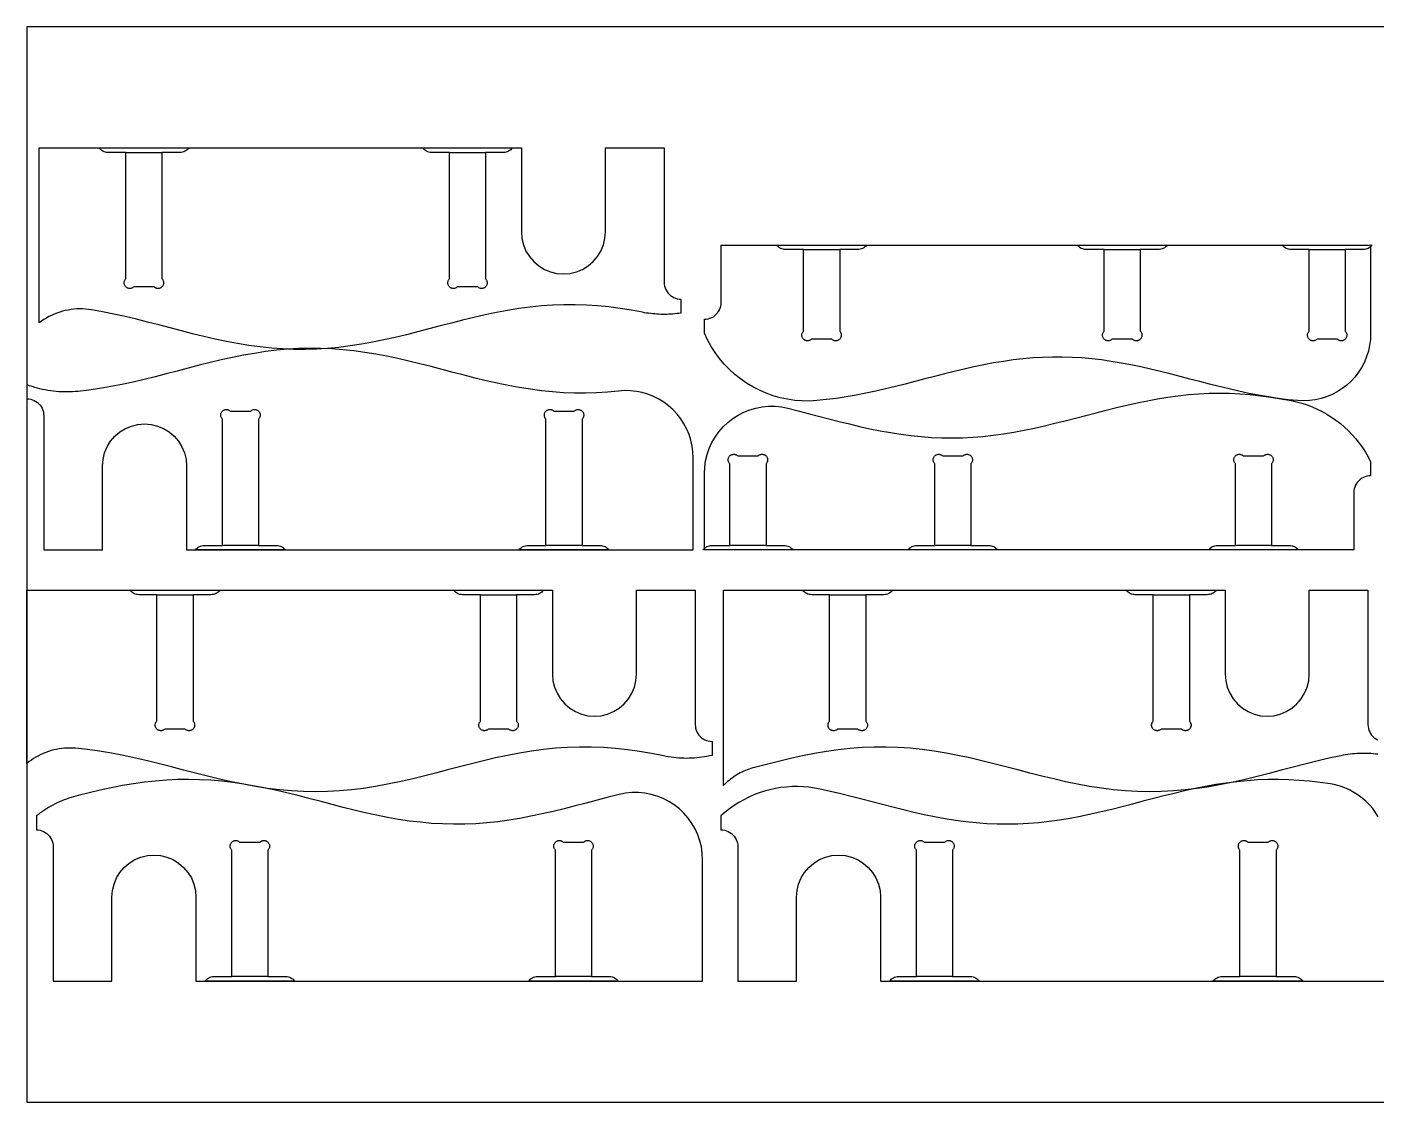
# Model space of a CAD drawing. Header units: inches. Extents: x 0 to 96, y 0 to 48.
# Drawn here: x 0 to 60.2, y 0 to 48 of the extents above; entities that cross this region are included whole.
import ezdxf

# ---------------------------------------------------------------- set-up
doc = ezdxf.new("R2010")
doc.units = ezdxf.units.IN

msp = doc.modelspace()

# ---------------------------------------------------------------- linework, layer by layer
at = {"layer": 'BRACKET_CUT_LINE', "color": 4}
for p, q in [((4.414, 42.398), (6.029, 42.398)), ((18.864, 42.398), (20.479, 42.398)), ((34.675, 38.062), (36.29, 38.062)), ((48.1, 38.062), (49.715, 38.062)), ((57.25, 38.062), (58.865, 38.062)), ((10.34, 24.85), (8.725, 24.85)), ((24.79, 24.85), (23.175, 24.85)), ((33, 24.85), (31.385, 24.85)), ((42.15, 24.85), (40.535, 24.85)), ((55.575, 24.85), (53.96, 24.85)), ((5.8, 22.651), (7.415, 22.651)), ((20.25, 22.651), (21.865, 22.651)), ((35.841, 22.651), (37.456, 22.651)), ((50.291, 22.651), (51.906, 22.651)), ((10.76, 5.602), (9.145, 5.602)), ((25.21, 5.602), (23.595, 5.602)), ((41.33, 5.602), (39.715, 5.602)), ((55.78, 5.602), (54.165, 5.602))]:
    msp.add_line(p, q, dxfattribs=at)
at = {"layer": 'BRACKET_OUTLINE', "color": 6}
for points in [[(7.229, 42.598), (7.192, 42.554), (7.149, 42.515), (7.103, 42.48), (7.052, 42.451), (6.999, 42.428), (6.944, 42.412), (6.887, 42.402), (6.829, 42.398), (6.029, 42.398), (6.029, 36.752), (6.045, 36.734), (6.06, 36.714), (6.073, 36.693), (6.083, 36.671), (6.091, 36.648), (6.097, 36.624), (6.101, 36.6), (6.102, 36.575), (6.101, 36.551), (6.097, 36.526), (6.091, 36.503), (6.083, 36.48), (6.073, 36.457), (6.06, 36.436), (6.045, 36.417), (6.029, 36.398), (6.011, 36.382), (5.991, 36.367), (5.97, 36.355), (5.948, 36.344), (5.925, 36.336), (5.901, 36.33), (5.877, 36.326), (5.852, 36.325), (5.828, 36.326), (5.803, 36.33), (5.78, 36.336), (5.756, 36.344), (5.734, 36.355), (5.713, 36.367), (5.694, 36.382), (5.675, 36.398), (4.767, 36.398), (4.749, 36.382), (4.73, 36.367), (4.709, 36.355), (4.686, 36.344), (4.663, 36.336), (4.639, 36.33), (4.615, 36.326), (4.591, 36.325), (4.566, 36.326), (4.542, 36.33), (4.518, 36.336), (4.495, 36.344), (4.473, 36.355), (4.452, 36.367), (4.432, 36.382), (4.414, 36.398), (4.397, 36.417), (4.383, 36.436), (4.37, 36.457), (4.36, 36.48), (4.351, 36.503), (4.345, 36.526), (4.342, 36.551), (4.341, 36.575), (4.342, 36.6), (4.345, 36.624), (4.351, 36.648), (4.36, 36.671), (4.37, 36.693), (4.383, 36.714), (4.397, 36.734), (4.414, 36.752), (4.414, 42.398), (3.614, 42.398), (3.556, 42.402), (3.499, 42.412), (3.444, 42.428), (3.39, 42.451), (3.34, 42.48), (3.294, 42.515), (3.251, 42.554), (3.214, 42.598), (7.229, 42.598)], [(21.679, 42.598), (21.642, 42.554), (21.599, 42.515), (21.553, 42.48), (21.502, 42.451), (21.449, 42.428), (21.394, 42.412), (21.337, 42.402), (21.279, 42.398), (20.479, 42.398), (20.479, 36.752), (20.495, 36.734), (20.51, 36.714), (20.523, 36.693), (20.533, 36.671), (20.541, 36.648), (20.547, 36.624), (20.551, 36.6), (20.552, 36.575), (20.551, 36.551), (20.547, 36.526), (20.541, 36.503), (20.533, 36.48), (20.523, 36.457), (20.51, 36.436), (20.495, 36.417), (20.479, 36.398), (20.461, 36.382), (20.441, 36.367), (20.42, 36.355), (20.398, 36.344), (20.375, 36.336), (20.351, 36.33), (20.327, 36.326), (20.302, 36.325), (20.278, 36.326), (20.253, 36.33), (20.23, 36.336), (20.206, 36.344), (20.184, 36.355), (20.163, 36.367), (20.144, 36.382), (20.125, 36.398), (19.217, 36.398), (19.199, 36.382), (19.18, 36.367), (19.159, 36.355), (19.136, 36.344), (19.113, 36.336), (19.089, 36.33), (19.065, 36.326), (19.041, 36.325), (19.016, 36.326), (18.992, 36.33), (18.968, 36.336), (18.945, 36.344), (18.923, 36.355), (18.902, 36.367), (18.882, 36.382), (18.864, 36.398), (18.847, 36.417), (18.833, 36.436), (18.82, 36.457), (18.81, 36.48), (18.801, 36.503), (18.795, 36.526), (18.792, 36.551), (18.791, 36.575), (18.792, 36.6), (18.795, 36.624), (18.801, 36.648), (18.81, 36.671), (18.82, 36.693), (18.833, 36.714), (18.847, 36.734), (18.864, 36.752), (18.864, 42.398), (18.064, 42.398), (18.006, 42.402), (17.949, 42.412), (17.894, 42.428), (17.84, 42.451), (17.79, 42.48), (17.744, 42.515), (17.701, 42.554), (17.664, 42.598), (21.679, 42.598)], [(37.49, 38.262), (37.453, 38.218), (37.41, 38.179), (37.364, 38.144), (37.314, 38.115), (37.26, 38.092), (37.205, 38.076), (37.148, 38.066), (37.09, 38.062), (36.29, 38.062), (36.29, 34.416), (36.306, 34.398), (36.321, 34.378), (36.334, 34.357), (36.344, 34.335), (36.352, 34.312), (36.358, 34.288), (36.362, 34.264), (36.363, 34.239), (36.362, 34.215), (36.358, 34.19), (36.352, 34.167), (36.344, 34.144), (36.334, 34.121), (36.321, 34.1), (36.306, 34.081), (36.29, 34.062), (36.272, 34.046), (36.252, 34.031), (36.231, 34.019), (36.209, 34.008), (36.186, 34), (36.162, 33.994), (36.138, 33.99), (36.113, 33.989), (36.089, 33.99), (36.064, 33.994), (36.041, 34), (36.018, 34.008), (35.995, 34.019), (35.974, 34.031), (35.955, 34.046), (35.936, 34.062), (35.029, 34.062), (35.01, 34.046), (34.991, 34.031), (34.97, 34.019), (34.947, 34.008), (34.924, 34), (34.901, 33.994), (34.876, 33.99), (34.852, 33.989), (34.827, 33.99), (34.803, 33.994), (34.779, 34), (34.756, 34.008), (34.734, 34.019), (34.713, 34.031), (34.693, 34.046), (34.675, 34.062), (34.659, 34.081), (34.644, 34.1), (34.631, 34.121), (34.621, 34.144), (34.613, 34.167), (34.607, 34.19), (34.603, 34.215), (34.602, 34.239), (34.603, 34.264), (34.607, 34.288), (34.613, 34.312), (34.621, 34.335), (34.631, 34.357), (34.644, 34.378), (34.659, 34.398), (34.675, 34.416), (34.675, 38.062), (33.875, 38.062), (33.817, 38.066), (33.76, 38.076), (33.705, 38.092), (33.651, 38.115), (33.601, 38.144), (33.555, 38.179), (33.512, 38.218), (33.475, 38.262), (37.49, 38.262)], [(50.915, 38.262), (50.878, 38.218), (50.835, 38.179), (50.789, 38.144), (50.739, 38.115), (50.685, 38.092), (50.63, 38.076), (50.573, 38.066), (50.515, 38.062), (49.715, 38.062), (49.715, 34.416), (49.731, 34.398), (49.746, 34.378), (49.759, 34.357), (49.769, 34.335), (49.777, 34.312), (49.783, 34.288), (49.787, 34.264), (49.788, 34.239), (49.787, 34.215), (49.783, 34.19), (49.777, 34.167), (49.769, 34.144), (49.759, 34.121), (49.746, 34.1), (49.731, 34.081), (49.715, 34.062), (49.697, 34.046), (49.677, 34.031), (49.656, 34.019), (49.634, 34.008), (49.611, 34), (49.587, 33.994), (49.563, 33.99), (49.538, 33.989), (49.514, 33.99), (49.489, 33.994), (49.466, 34), (49.443, 34.008), (49.42, 34.019), (49.399, 34.031), (49.38, 34.046), (49.361, 34.062), (48.454, 34.062), (48.435, 34.046), (48.416, 34.031), (48.395, 34.019), (48.372, 34.008), (48.349, 34), (48.326, 33.994), (48.301, 33.99), (48.277, 33.989), (48.252, 33.99), (48.228, 33.994), (48.204, 34), (48.181, 34.008), (48.159, 34.019), (48.138, 34.031), (48.118, 34.046), (48.1, 34.062), (48.084, 34.081), (48.069, 34.1), (48.056, 34.121), (48.046, 34.144), (48.038, 34.167), (48.032, 34.19), (48.028, 34.215), (48.027, 34.239), (48.028, 34.264), (48.032, 34.288), (48.038, 34.312), (48.046, 34.335), (48.056, 34.357), (48.069, 34.378), (48.084, 34.398), (48.1, 34.416), (48.1, 38.062), (47.3, 38.062), (47.242, 38.066), (47.185, 38.076), (47.13, 38.092), (47.076, 38.115), (47.026, 38.144), (46.98, 38.179), (46.937, 38.218), (46.9, 38.262), (50.915, 38.262)], [(60.065, 38.262), (60.028, 38.218), (59.985, 38.179), (59.939, 38.144), (59.889, 38.115), (59.835, 38.092), (59.78, 38.076), (59.723, 38.066), (59.665, 38.062), (58.865, 38.062), (58.865, 34.416), (58.881, 34.398), (58.896, 34.378), (58.909, 34.357), (58.919, 34.335), (58.927, 34.312), (58.933, 34.288), (58.937, 34.264), (58.938, 34.239), (58.937, 34.215), (58.933, 34.19), (58.927, 34.167), (58.919, 34.144), (58.909, 34.121), (58.896, 34.1), (58.881, 34.081), (58.865, 34.062), (58.847, 34.046), (58.827, 34.031), (58.806, 34.019), (58.784, 34.008), (58.761, 34), (58.737, 33.994), (58.713, 33.99), (58.688, 33.989), (58.664, 33.99), (58.639, 33.994), (58.616, 34), (58.593, 34.008), (58.57, 34.019), (58.549, 34.031), (58.53, 34.046), (58.511, 34.062), (57.604, 34.062), (57.585, 34.046), (57.566, 34.031), (57.545, 34.019), (57.522, 34.008), (57.499, 34), (57.476, 33.994), (57.451, 33.99), (57.427, 33.989), (57.402, 33.99), (57.378, 33.994), (57.354, 34), (57.331, 34.008), (57.309, 34.019), (57.288, 34.031), (57.268, 34.046), (57.25, 34.062), (57.234, 34.081), (57.219, 34.1), (57.206, 34.121), (57.196, 34.144), (57.188, 34.167), (57.182, 34.19), (57.178, 34.215), (57.177, 34.239), (57.178, 34.264), (57.182, 34.288), (57.188, 34.312), (57.196, 34.335), (57.206, 34.357), (57.219, 34.378), (57.234, 34.398), (57.25, 34.416), (57.25, 38.062), (56.45, 38.062), (56.392, 38.066), (56.335, 38.076), (56.28, 38.092), (56.226, 38.115), (56.176, 38.144), (56.13, 38.179), (56.087, 38.218), (56.05, 38.262), (60.065, 38.262)], [(7.525, 24.65), (7.562, 24.694), (7.605, 24.734), (7.651, 24.768), (7.701, 24.797), (7.755, 24.82), (7.81, 24.837), (7.867, 24.847), (7.925, 24.85), (8.725, 24.85), (8.725, 30.496), (8.709, 30.515), (8.694, 30.534), (8.681, 30.555), (8.671, 30.578), (8.663, 30.601), (8.657, 30.624), (8.653, 30.649), (8.652, 30.673), (8.653, 30.698), (8.657, 30.722), (8.663, 30.746), (8.671, 30.769), (8.681, 30.791), (8.694, 30.812), (8.709, 30.832), (8.725, 30.85), (8.743, 30.866), (8.763, 30.881), (8.784, 30.894), (8.806, 30.904), (8.829, 30.912), (8.853, 30.918), (8.877, 30.922), (8.902, 30.923), (8.926, 30.922), (8.951, 30.918), (8.974, 30.912), (8.997, 30.904), (9.02, 30.894), (9.041, 30.881), (9.06, 30.866), (9.079, 30.85), (9.986, 30.85), (10.005, 30.866), (10.024, 30.881), (10.045, 30.894), (10.068, 30.904), (10.091, 30.912), (10.114, 30.918), (10.139, 30.922), (10.163, 30.923), (10.188, 30.922), (10.212, 30.918), (10.236, 30.912), (10.259, 30.904), (10.281, 30.894), (10.302, 30.881), (10.322, 30.866), (10.34, 30.85), (10.356, 30.832), (10.371, 30.812), (10.384, 30.791), (10.394, 30.769), (10.402, 30.746), (10.408, 30.722), (10.412, 30.698), (10.413, 30.673), (10.412, 30.649), (10.408, 30.624), (10.402, 30.601), (10.394, 30.578), (10.384, 30.555), (10.371, 30.534), (10.356, 30.515), (10.34, 30.496), (10.34, 24.85), (11.14, 24.85), (11.198, 24.847), (11.255, 24.837), (11.31, 24.82), (11.364, 24.797), (11.414, 24.768), (11.46, 24.734), (11.503, 24.694), (11.54, 24.65), (7.525, 24.65)], [(21.975, 24.65), (22.012, 24.694), (22.055, 24.734), (22.101, 24.768), (22.151, 24.797), (22.205, 24.82), (22.26, 24.837), (22.317, 24.847), (22.375, 24.85), (23.175, 24.85), (23.175, 30.496), (23.159, 30.515), (23.144, 30.534), (23.131, 30.555), (23.121, 30.578), (23.113, 30.601), (23.107, 30.624), (23.103, 30.649), (23.102, 30.673), (23.103, 30.698), (23.107, 30.722), (23.113, 30.746), (23.121, 30.769), (23.131, 30.791), (23.144, 30.812), (23.159, 30.832), (23.175, 30.85), (23.193, 30.866), (23.213, 30.881), (23.234, 30.894), (23.256, 30.904), (23.279, 30.912), (23.303, 30.918), (23.327, 30.922), (23.352, 30.923), (23.376, 30.922), (23.401, 30.918), (23.424, 30.912), (23.447, 30.904), (23.47, 30.894), (23.491, 30.881), (23.51, 30.866), (23.529, 30.85), (24.436, 30.85), (24.455, 30.866), (24.474, 30.881), (24.495, 30.894), (24.518, 30.904), (24.541, 30.912), (24.564, 30.918), (24.589, 30.922), (24.613, 30.923), (24.638, 30.922), (24.662, 30.918), (24.686, 30.912), (24.709, 30.904), (24.731, 30.894), (24.752, 30.881), (24.772, 30.866), (24.79, 30.85), (24.806, 30.832), (24.821, 30.812), (24.834, 30.791), (24.844, 30.769), (24.852, 30.746), (24.858, 30.722), (24.862, 30.698), (24.863, 30.673), (24.862, 30.649), (24.858, 30.624), (24.852, 30.601), (24.844, 30.578), (24.834, 30.555), (24.821, 30.534), (24.806, 30.515), (24.79, 30.496), (24.79, 24.85), (25.59, 24.85), (25.648, 24.847), (25.705, 24.837), (25.76, 24.82), (25.814, 24.797), (25.864, 24.768), (25.91, 24.734), (25.953, 24.694), (25.99, 24.65), (21.975, 24.65)], [(30.185, 24.65), (30.222, 24.694), (30.265, 24.734), (30.311, 24.768), (30.361, 24.797), (30.415, 24.82), (30.47, 24.837), (30.527, 24.847), (30.585, 24.85), (31.385, 24.85), (31.385, 28.496), (31.369, 28.515), (31.354, 28.534), (31.341, 28.555), (31.331, 28.578), (31.323, 28.601), (31.317, 28.624), (31.313, 28.649), (31.312, 28.673), (31.313, 28.698), (31.317, 28.722), (31.323, 28.746), (31.331, 28.769), (31.341, 28.791), (31.354, 28.812), (31.369, 28.832), (31.385, 28.85), (31.403, 28.866), (31.423, 28.881), (31.444, 28.894), (31.466, 28.904), (31.489, 28.912), (31.513, 28.918), (31.537, 28.922), (31.562, 28.923), (31.586, 28.922), (31.611, 28.918), (31.634, 28.912), (31.657, 28.904), (31.68, 28.894), (31.701, 28.881), (31.72, 28.866), (31.739, 28.85), (32.646, 28.85), (32.665, 28.866), (32.684, 28.881), (32.705, 28.894), (32.728, 28.904), (32.751, 28.912), (32.774, 28.918), (32.799, 28.922), (32.823, 28.923), (32.848, 28.922), (32.872, 28.918), (32.896, 28.912), (32.919, 28.904), (32.941, 28.894), (32.962, 28.881), (32.982, 28.866), (33, 28.85), (33.016, 28.832), (33.031, 28.812), (33.044, 28.791), (33.054, 28.769), (33.062, 28.746), (33.068, 28.722), (33.072, 28.698), (33.073, 28.673), (33.072, 28.649), (33.068, 28.624), (33.062, 28.601), (33.054, 28.578), (33.044, 28.555), (33.031, 28.534), (33.016, 28.515), (33, 28.496), (33, 24.85), (33.8, 24.85), (33.858, 24.847), (33.915, 24.837), (33.97, 24.82), (34.024, 24.797), (34.074, 24.768), (34.12, 24.734), (34.163, 24.694), (34.2, 24.65), (30.185, 24.65)], [(39.335, 24.65), (39.372, 24.694), (39.415, 24.734), (39.461, 24.768), (39.511, 24.797), (39.565, 24.82), (39.62, 24.837), (39.677, 24.847), (39.735, 24.85), (40.535, 24.85), (40.535, 28.496), (40.519, 28.515), (40.504, 28.534), (40.491, 28.555), (40.481, 28.578), (40.473, 28.601), (40.467, 28.624), (40.463, 28.649), (40.462, 28.673), (40.463, 28.698), (40.467, 28.722), (40.473, 28.746), (40.481, 28.769), (40.491, 28.791), (40.504, 28.812), (40.519, 28.832), (40.535, 28.85), (40.553, 28.866), (40.573, 28.881), (40.594, 28.894), (40.616, 28.904), (40.639, 28.912), (40.663, 28.918), (40.687, 28.922), (40.712, 28.923), (40.736, 28.922), (40.761, 28.918), (40.784, 28.912), (40.807, 28.904), (40.83, 28.894), (40.851, 28.881), (40.87, 28.866), (40.889, 28.85), (41.796, 28.85), (41.815, 28.866), (41.834, 28.881), (41.855, 28.894), (41.878, 28.904), (41.901, 28.912), (41.924, 28.918), (41.949, 28.922), (41.973, 28.923), (41.998, 28.922), (42.022, 28.918), (42.046, 28.912), (42.069, 28.904), (42.091, 28.894), (42.112, 28.881), (42.132, 28.866), (42.15, 28.85), (42.166, 28.832), (42.181, 28.812), (42.194, 28.791), (42.204, 28.769), (42.212, 28.746), (42.218, 28.722), (42.222, 28.698), (42.223, 28.673), (42.222, 28.649), (42.218, 28.624), (42.212, 28.601), (42.204, 28.578), (42.194, 28.555), (42.181, 28.534), (42.166, 28.515), (42.15, 28.496), (42.15, 24.85), (42.95, 24.85), (43.008, 24.847), (43.065, 24.837), (43.12, 24.82), (43.174, 24.797), (43.224, 24.768), (43.27, 24.734), (43.313, 24.694), (43.35, 24.65), (39.335, 24.65)], [(52.76, 24.65), (52.797, 24.694), (52.84, 24.734), (52.886, 24.768), (52.936, 24.797), (52.99, 24.82), (53.045, 24.837), (53.102, 24.847), (53.16, 24.85), (53.96, 24.85), (53.96, 28.496), (53.944, 28.515), (53.929, 28.534), (53.916, 28.555), (53.906, 28.578), (53.898, 28.601), (53.892, 28.624), (53.888, 28.649), (53.887, 28.673), (53.888, 28.698), (53.892, 28.722), (53.898, 28.746), (53.906, 28.769), (53.916, 28.791), (53.929, 28.812), (53.944, 28.832), (53.96, 28.85), (53.978, 28.866), (53.998, 28.881), (54.019, 28.894), (54.041, 28.904), (54.064, 28.912), (54.088, 28.918), (54.112, 28.922), (54.137, 28.923), (54.161, 28.922), (54.186, 28.918), (54.209, 28.912), (54.232, 28.904), (54.255, 28.894), (54.276, 28.881), (54.295, 28.866), (54.314, 28.85), (55.221, 28.85), (55.24, 28.866), (55.259, 28.881), (55.28, 28.894), (55.303, 28.904), (55.326, 28.912), (55.349, 28.918), (55.374, 28.922), (55.398, 28.923), (55.423, 28.922), (55.447, 28.918), (55.471, 28.912), (55.494, 28.904), (55.516, 28.894), (55.537, 28.881), (55.557, 28.866), (55.575, 28.85), (55.591, 28.832), (55.606, 28.812), (55.619, 28.791), (55.629, 28.769), (55.637, 28.746), (55.643, 28.722), (55.647, 28.698), (55.648, 28.673), (55.647, 28.649), (55.643, 28.624), (55.637, 28.601), (55.629, 28.578), (55.619, 28.555), (55.606, 28.534), (55.591, 28.515), (55.575, 28.496), (55.575, 24.85), (56.375, 24.85), (56.433, 24.847), (56.49, 24.837), (56.545, 24.82), (56.599, 24.797), (56.649, 24.768), (56.695, 24.734), (56.738, 24.694), (56.775, 24.65), (52.76, 24.65)], [(8.615, 22.851), (8.577, 22.807), (8.535, 22.768), (8.489, 22.733), (8.438, 22.704), (8.385, 22.681), (8.33, 22.665), (8.273, 22.655), (8.215, 22.651), (7.415, 22.651), (7.415, 17.005), (7.431, 16.987), (7.446, 16.967), (7.459, 16.946), (7.469, 16.924), (7.477, 16.901), (7.483, 16.877), (7.487, 16.853), (7.488, 16.828), (7.487, 16.804), (7.483, 16.779), (7.477, 16.756), (7.469, 16.733), (7.459, 16.71), (7.446, 16.689), (7.431, 16.67), (7.415, 16.651), (7.397, 16.635), (7.377, 16.62), (7.356, 16.608), (7.334, 16.597), (7.311, 16.589), (7.287, 16.583), (7.263, 16.579), (7.238, 16.578), (7.214, 16.579), (7.189, 16.583), (7.165, 16.589), (7.142, 16.597), (7.12, 16.608), (7.099, 16.62), (7.079, 16.635), (7.061, 16.651), (6.153, 16.651), (6.135, 16.635), (6.116, 16.62), (6.094, 16.608), (6.072, 16.597), (6.049, 16.589), (6.025, 16.583), (6.001, 16.579), (5.977, 16.578), (5.952, 16.579), (5.928, 16.583), (5.904, 16.589), (5.881, 16.597), (5.859, 16.608), (5.838, 16.62), (5.818, 16.635), (5.8, 16.651), (5.783, 16.67), (5.769, 16.689), (5.756, 16.71), (5.746, 16.733), (5.737, 16.756), (5.731, 16.779), (5.728, 16.804), (5.727, 16.828), (5.728, 16.853), (5.731, 16.877), (5.737, 16.901), (5.746, 16.924), (5.756, 16.946), (5.769, 16.967), (5.783, 16.987), (5.8, 17.005), (5.8, 22.651), (5, 22.651), (4.942, 22.655), (4.885, 22.665), (4.829, 22.681), (4.776, 22.704), (4.726, 22.733), (4.679, 22.768), (4.637, 22.807), (4.6, 22.851), (8.615, 22.851)], [(23.065, 22.851), (23.027, 22.807), (22.985, 22.768), (22.939, 22.733), (22.888, 22.704), (22.835, 22.681), (22.78, 22.665), (22.723, 22.655), (22.665, 22.651), (21.865, 22.651), (21.865, 17.005), (21.881, 16.987), (21.896, 16.967), (21.909, 16.946), (21.919, 16.924), (21.927, 16.901), (21.933, 16.877), (21.937, 16.853), (21.938, 16.828), (21.937, 16.804), (21.933, 16.779), (21.927, 16.756), (21.919, 16.733), (21.909, 16.71), (21.896, 16.689), (21.881, 16.67), (21.865, 16.651), (21.847, 16.635), (21.827, 16.62), (21.806, 16.608), (21.784, 16.597), (21.761, 16.589), (21.737, 16.583), (21.713, 16.579), (21.688, 16.578), (21.664, 16.579), (21.639, 16.583), (21.615, 16.589), (21.592, 16.597), (21.57, 16.608), (21.549, 16.62), (21.529, 16.635), (21.511, 16.651), (20.603, 16.651), (20.585, 16.635), (20.566, 16.62), (20.544, 16.608), (20.522, 16.597), (20.499, 16.589), (20.475, 16.583), (20.451, 16.579), (20.427, 16.578), (20.402, 16.579), (20.378, 16.583), (20.354, 16.589), (20.331, 16.597), (20.309, 16.608), (20.288, 16.62), (20.268, 16.635), (20.25, 16.651), (20.233, 16.67), (20.219, 16.689), (20.206, 16.71), (20.196, 16.733), (20.187, 16.756), (20.181, 16.779), (20.178, 16.804), (20.177, 16.828), (20.178, 16.853), (20.181, 16.877), (20.187, 16.901), (20.196, 16.924), (20.206, 16.946), (20.219, 16.967), (20.233, 16.987), (20.25, 17.005), (20.25, 22.651), (19.45, 22.651), (19.392, 22.655), (19.335, 22.665), (19.279, 22.681), (19.226, 22.704), (19.176, 22.733), (19.129, 22.768), (19.087, 22.807), (19.05, 22.851), (23.065, 22.851)], [(38.656, 22.851), (38.619, 22.807), (38.577, 22.767), (38.53, 22.732), (38.48, 22.704), (38.427, 22.681), (38.371, 22.664), (38.314, 22.654), (38.256, 22.651), (37.456, 22.651), (37.456, 17.004), (37.473, 16.986), (37.487, 16.966), (37.5, 16.945), (37.511, 16.923), (37.519, 16.9), (37.525, 16.876), (37.528, 16.852), (37.53, 16.828), (37.528, 16.803), (37.525, 16.779), (37.519, 16.755), (37.511, 16.732), (37.5, 16.71), (37.487, 16.689), (37.473, 16.669), (37.456, 16.651), (37.438, 16.634), (37.418, 16.62), (37.397, 16.607), (37.375, 16.597), (37.352, 16.588), (37.328, 16.582), (37.304, 16.579), (37.28, 16.578), (37.255, 16.579), (37.231, 16.582), (37.207, 16.588), (37.184, 16.597), (37.162, 16.607), (37.141, 16.62), (37.121, 16.634), (37.103, 16.651), (36.195, 16.651), (36.177, 16.634), (36.157, 16.62), (36.136, 16.607), (36.114, 16.597), (36.091, 16.588), (36.067, 16.582), (36.043, 16.579), (36.018, 16.578), (35.994, 16.579), (35.969, 16.582), (35.946, 16.588), (35.922, 16.597), (35.9, 16.607), (35.879, 16.62), (35.859, 16.634), (35.841, 16.651), (35.825, 16.669), (35.81, 16.689), (35.798, 16.71), (35.787, 16.732), (35.779, 16.755), (35.773, 16.779), (35.769, 16.803), (35.768, 16.828), (35.769, 16.852), (35.773, 16.876), (35.779, 16.9), (35.787, 16.923), (35.798, 16.945), (35.81, 16.966), (35.825, 16.986), (35.841, 17.004), (35.841, 22.651), (35.041, 22.651), (34.983, 22.654), (34.926, 22.664), (34.871, 22.681), (34.818, 22.704), (34.767, 22.732), (34.721, 22.767), (34.679, 22.807), (34.641, 22.851), (38.656, 22.851)], [(53.106, 22.851), (53.069, 22.807), (53.027, 22.767), (52.98, 22.732), (52.93, 22.704), (52.877, 22.681), (52.821, 22.664), (52.764, 22.654), (52.706, 22.651), (51.906, 22.651), (51.906, 17.004), (51.923, 16.986), (51.937, 16.966), (51.95, 16.945), (51.961, 16.923), (51.969, 16.9), (51.975, 16.876), (51.978, 16.852), (51.98, 16.828), (51.978, 16.803), (51.975, 16.779), (51.969, 16.755), (51.961, 16.732), (51.95, 16.71), (51.937, 16.689), (51.923, 16.669), (51.906, 16.651), (51.888, 16.634), (51.868, 16.62), (51.847, 16.607), (51.825, 16.597), (51.802, 16.588), (51.778, 16.582), (51.754, 16.579), (51.73, 16.578), (51.705, 16.579), (51.681, 16.582), (51.657, 16.588), (51.634, 16.597), (51.612, 16.607), (51.591, 16.62), (51.571, 16.634), (51.553, 16.651), (50.645, 16.651), (50.627, 16.634), (50.607, 16.62), (50.586, 16.607), (50.564, 16.597), (50.541, 16.588), (50.517, 16.582), (50.493, 16.579), (50.468, 16.578), (50.444, 16.579), (50.419, 16.582), (50.396, 16.588), (50.372, 16.597), (50.35, 16.607), (50.329, 16.62), (50.309, 16.634), (50.291, 16.651), (50.275, 16.669), (50.26, 16.689), (50.248, 16.71), (50.237, 16.732), (50.229, 16.755), (50.223, 16.779), (50.219, 16.803), (50.218, 16.828), (50.219, 16.852), (50.223, 16.876), (50.229, 16.9), (50.237, 16.923), (50.248, 16.945), (50.26, 16.966), (50.275, 16.986), (50.291, 17.004), (50.291, 22.651), (49.491, 22.651), (49.433, 22.654), (49.376, 22.664), (49.321, 22.681), (49.268, 22.704), (49.217, 22.732), (49.171, 22.767), (49.129, 22.807), (49.091, 22.851), (53.106, 22.851)], [(7.945, 5.402), (7.982, 5.446), (8.025, 5.485), (8.071, 5.52), (8.121, 5.549), (8.175, 5.572), (8.23, 5.588), (8.287, 5.598), (8.345, 5.602), (9.145, 5.602), (9.145, 11.248), (9.128, 11.266), (9.114, 11.286), (9.101, 11.307), (9.091, 11.329), (9.082, 11.352), (9.077, 11.376), (9.073, 11.4), (9.072, 11.425), (9.073, 11.449), (9.077, 11.474), (9.082, 11.497), (9.091, 11.52), (9.101, 11.543), (9.114, 11.564), (9.128, 11.583), (9.145, 11.602), (9.163, 11.618), (9.183, 11.633), (9.204, 11.645), (9.226, 11.656), (9.249, 11.664), (9.273, 11.67), (9.297, 11.674), (9.322, 11.675), (9.346, 11.674), (9.37, 11.67), (9.394, 11.664), (9.417, 11.656), (9.44, 11.645), (9.461, 11.633), (9.48, 11.618), (9.498, 11.602), (10.406, 11.602), (10.425, 11.618), (10.444, 11.633), (10.465, 11.645), (10.487, 11.656), (10.511, 11.664), (10.534, 11.67), (10.559, 11.674), (10.583, 11.675), (10.608, 11.674), (10.632, 11.67), (10.656, 11.664), (10.679, 11.656), (10.701, 11.645), (10.722, 11.633), (10.742, 11.618), (10.76, 11.602), (10.776, 11.583), (10.791, 11.564), (10.804, 11.543), (10.814, 11.52), (10.822, 11.497), (10.828, 11.474), (10.832, 11.449), (10.833, 11.425), (10.832, 11.4), (10.828, 11.376), (10.822, 11.352), (10.814, 11.329), (10.804, 11.307), (10.791, 11.286), (10.776, 11.266), (10.76, 11.248), (10.76, 5.602), (11.56, 5.602), (11.618, 5.598), (11.675, 5.588), (11.73, 5.572), (11.784, 5.549), (11.834, 5.52), (11.88, 5.485), (11.923, 5.446), (11.96, 5.402), (7.945, 5.402)], [(22.395, 5.402), (22.432, 5.446), (22.475, 5.485), (22.521, 5.52), (22.571, 5.549), (22.625, 5.572), (22.68, 5.588), (22.737, 5.598), (22.795, 5.602), (23.595, 5.602), (23.595, 11.248), (23.578, 11.266), (23.564, 11.286), (23.551, 11.307), (23.541, 11.329), (23.532, 11.352), (23.527, 11.376), (23.523, 11.4), (23.522, 11.425), (23.523, 11.449), (23.527, 11.474), (23.532, 11.497), (23.541, 11.52), (23.551, 11.543), (23.564, 11.564), (23.578, 11.583), (23.595, 11.602), (23.613, 11.618), (23.633, 11.633), (23.654, 11.645), (23.676, 11.656), (23.699, 11.664), (23.723, 11.67), (23.747, 11.674), (23.772, 11.675), (23.796, 11.674), (23.82, 11.67), (23.844, 11.664), (23.867, 11.656), (23.89, 11.645), (23.911, 11.633), (23.93, 11.618), (23.948, 11.602), (24.856, 11.602), (24.875, 11.618), (24.894, 11.633), (24.915, 11.645), (24.937, 11.656), (24.961, 11.664), (24.984, 11.67), (25.009, 11.674), (25.033, 11.675), (25.058, 11.674), (25.082, 11.67), (25.106, 11.664), (25.129, 11.656), (25.151, 11.645), (25.172, 11.633), (25.192, 11.618), (25.21, 11.602), (25.226, 11.583), (25.241, 11.564), (25.254, 11.543), (25.264, 11.52), (25.272, 11.497), (25.278, 11.474), (25.282, 11.449), (25.283, 11.425), (25.282, 11.4), (25.278, 11.376), (25.272, 11.352), (25.264, 11.329), (25.254, 11.307), (25.241, 11.286), (25.226, 11.266), (25.21, 11.248), (25.21, 5.602), (26.01, 5.602), (26.068, 5.598), (26.125, 5.588), (26.18, 5.572), (26.234, 5.549), (26.284, 5.52), (26.33, 5.485), (26.373, 5.446), (26.41, 5.402), (22.395, 5.402)], [(38.515, 5.402), (38.552, 5.446), (38.594, 5.485), (38.641, 5.52), (38.691, 5.549), (38.744, 5.572), (38.8, 5.588), (38.857, 5.598), (38.915, 5.602), (39.715, 5.602), (39.715, 11.248), (39.698, 11.266), (39.684, 11.286), (39.671, 11.307), (39.661, 11.329), (39.652, 11.352), (39.646, 11.376), (39.643, 11.4), (39.642, 11.425), (39.643, 11.449), (39.646, 11.474), (39.652, 11.497), (39.661, 11.52), (39.671, 11.543), (39.684, 11.564), (39.698, 11.583), (39.715, 11.602), (39.733, 11.618), (39.753, 11.633), (39.774, 11.645), (39.796, 11.656), (39.819, 11.664), (39.843, 11.67), (39.867, 11.674), (39.892, 11.675), (39.916, 11.674), (39.94, 11.67), (39.964, 11.664), (39.987, 11.656), (40.009, 11.645), (40.031, 11.633), (40.05, 11.618), (40.068, 11.602), (40.976, 11.602), (40.994, 11.618), (41.014, 11.633), (41.035, 11.645), (41.057, 11.656), (41.08, 11.664), (41.104, 11.67), (41.129, 11.674), (41.153, 11.675), (41.178, 11.674), (41.202, 11.67), (41.226, 11.664), (41.249, 11.656), (41.271, 11.645), (41.292, 11.633), (41.312, 11.618), (41.33, 11.602), (41.346, 11.583), (41.361, 11.564), (41.374, 11.543), (41.384, 11.52), (41.392, 11.497), (41.398, 11.474), (41.402, 11.449), (41.403, 11.425), (41.402, 11.4), (41.398, 11.376), (41.392, 11.352), (41.384, 11.329), (41.374, 11.307), (41.361, 11.286), (41.346, 11.266), (41.33, 11.248), (41.33, 5.602), (42.13, 5.602), (42.188, 5.598), (42.245, 5.588), (42.3, 5.572), (42.353, 5.549), (42.404, 5.52), (42.45, 5.485), (42.492, 5.446), (42.53, 5.402), (38.515, 5.402)], [(52.965, 5.402), (53.002, 5.446), (53.044, 5.485), (53.091, 5.52), (53.141, 5.549), (53.194, 5.572), (53.25, 5.588), (53.307, 5.598), (53.365, 5.602), (54.165, 5.602), (54.165, 11.248), (54.148, 11.266), (54.134, 11.286), (54.121, 11.307), (54.111, 11.329), (54.102, 11.352), (54.096, 11.376), (54.093, 11.4), (54.092, 11.425), (54.093, 11.449), (54.096, 11.474), (54.102, 11.497), (54.111, 11.52), (54.121, 11.543), (54.134, 11.564), (54.148, 11.583), (54.165, 11.602), (54.183, 11.618), (54.203, 11.633), (54.224, 11.645), (54.246, 11.656), (54.269, 11.664), (54.293, 11.67), (54.317, 11.674), (54.342, 11.675), (54.366, 11.674), (54.39, 11.67), (54.414, 11.664), (54.437, 11.656), (54.459, 11.645), (54.481, 11.633), (54.5, 11.618), (54.518, 11.602), (55.426, 11.602), (55.444, 11.618), (55.464, 11.633), (55.485, 11.645), (55.507, 11.656), (55.53, 11.664), (55.554, 11.67), (55.579, 11.674), (55.603, 11.675), (55.628, 11.674), (55.652, 11.67), (55.676, 11.664), (55.699, 11.656), (55.721, 11.645), (55.742, 11.633), (55.762, 11.618), (55.78, 11.602), (55.796, 11.583), (55.811, 11.564), (55.824, 11.543), (55.834, 11.52), (55.842, 11.497), (55.848, 11.474), (55.852, 11.449), (55.853, 11.425), (55.852, 11.4), (55.848, 11.376), (55.842, 11.352), (55.834, 11.329), (55.824, 11.307), (55.811, 11.286), (55.796, 11.266), (55.78, 11.248), (55.78, 5.602), (56.58, 5.602), (56.638, 5.598), (56.695, 5.588), (56.75, 5.572), (56.803, 5.549), (56.854, 5.52), (56.9, 5.485), (56.942, 5.446), (56.98, 5.402), (52.965, 5.402)]]:
    msp.add_lwpolyline(points, close=True, dxfattribs=at)
at = {"layer": 'PLYWOOD_BOUNDARY', "color": 7}
msp.add_lwpolyline([(0, 0), (96, 0), (96, 48), (0, 48), (0, 0)], dxfattribs=at)
at = {"layer": 'SHELF_L', "color": 3}
for points in [[(28.454, 42.598), (28.454, 36.598), (28.454, 36.598), (28.459, 36.515), (28.473, 36.432), (28.496, 36.351), (28.528, 36.273), (28.569, 36.199), (28.618, 36.131), (28.674, 36.068), (28.736, 36.012), (28.805, 35.963), (28.878, 35.923), (28.956, 35.891), (29.037, 35.867), (29.12, 35.853), (29.204, 35.848), (29.204, 35.223), (29.204, 35.223), (29.114, 35.211), (29.024, 35.2), (28.934, 35.19), (28.844, 35.182), (28.754, 35.176), (28.663, 35.171), (28.573, 35.168), (28.482, 35.167), (28.392, 35.167), (28.301, 35.169), (28.211, 35.173), (28.12, 35.178), (28.03, 35.185), (27.94, 35.194), (27.85, 35.204), (27.76, 35.216), (27.67, 35.229), (27.581, 35.244), (27.492, 35.261), (27.492, 35.261), (26.99, 35.353), (26.487, 35.433), (25.985, 35.498), (25.482, 35.547), (24.98, 35.581), (24.478, 35.597), (23.975, 35.596), (23.473, 35.578), (22.97, 35.542), (22.468, 35.491), (21.966, 35.424), (21.463, 35.343), (20.961, 35.249), (20.458, 35.144), (19.956, 35.029), (19.454, 34.907), (18.951, 34.779), (18.449, 34.649), (17.946, 34.517), (17.444, 34.387), (16.942, 34.261), (16.439, 34.141), (15.937, 34.028), (15.434, 33.925), (14.932, 33.834), (14.43, 33.756), (13.927, 33.693), (13.425, 33.645), (12.922, 33.614), (12.42, 33.599), (11.918, 33.602), (11.415, 33.623), (10.913, 33.66), (10.41, 33.713), (9.908, 33.782), (9.405, 33.864), (8.903, 33.96), (8.401, 34.066), (7.898, 34.182), (7.396, 34.305), (6.893, 34.432), (6.391, 34.563), (5.889, 34.695), (5.386, 34.824), (4.884, 34.95), (4.381, 35.07), (3.879, 35.181), (3.377, 35.283), (2.874, 35.373), (2.874, 35.373), (2.745, 35.391), (2.616, 35.404), (2.486, 35.411), (2.356, 35.413), (2.226, 35.409), (2.097, 35.399), (1.968, 35.384), (1.839, 35.363), (1.712, 35.337), (1.586, 35.305), (1.461, 35.268), (1.338, 35.225), (1.218, 35.177), (1.099, 35.124), (0.983, 35.066), (0.869, 35.003), (0.758, 34.935), (0.651, 34.862), (0.546, 34.784), (0.546, 42.598), (22.079, 42.598), (22.079, 38.848), (22.102, 38.555), (22.171, 38.269), (22.283, 37.997), (22.437, 37.746), (22.628, 37.523), (22.852, 37.332), (23.103, 37.178), (23.374, 37.065), (23.661, 36.997), (23.954, 36.973), (24.247, 36.997), (24.533, 37.065), (24.805, 37.178), (25.056, 37.332), (25.28, 37.523), (25.471, 37.746), (25.625, 37.997), (25.737, 38.269), (25.806, 38.555), (25.829, 38.848), (25.829, 42.598), (28.454, 42.598)], [(0.75, 24.65), (3.375, 24.65), (3.375, 28.4), (3.398, 28.693), (3.467, 28.979), (3.579, 29.251), (3.733, 29.502), (3.924, 29.726), (4.148, 29.917), (4.399, 30.071), (4.671, 30.183), (4.957, 30.252), (5.25, 30.275), (5.543, 30.252), (5.829, 30.183), (6.101, 30.071), (6.352, 29.917), (6.576, 29.726), (6.767, 29.502), (6.921, 29.251), (7.033, 28.979), (7.102, 28.693), (7.125, 28.4), (7.125, 24.65), (29.75, 24.65), (29.75, 28.762), (29.75, 28.762), (29.738, 29.027), (29.703, 29.29), (29.645, 29.549), (29.564, 29.802), (29.461, 30.047), (29.337, 30.281), (29.193, 30.504), (29.029, 30.713), (28.848, 30.907), (28.65, 31.084), (28.438, 31.243), (28.212, 31.382), (27.975, 31.501), (27.728, 31.598), (27.473, 31.674), (27.213, 31.726), (26.95, 31.756), (26.684, 31.762), (26.42, 31.744), (26.42, 31.744), (25.927, 31.697), (25.434, 31.666), (24.941, 31.651), (24.448, 31.653), (23.955, 31.672), (23.463, 31.706), (22.97, 31.757), (22.477, 31.822), (21.984, 31.901), (21.491, 31.992), (20.998, 32.095), (20.506, 32.206), (20.013, 32.325), (19.52, 32.45), (19.027, 32.577), (18.534, 32.706), (18.042, 32.834), (17.549, 32.959), (17.056, 33.079), (16.563, 33.192), (16.07, 33.295), (15.577, 33.388), (15.085, 33.469), (14.592, 33.536), (14.099, 33.588), (13.606, 33.625), (13.113, 33.645), (12.62, 33.649), (12.128, 33.637), (11.635, 33.608), (11.142, 33.563), (10.649, 33.503), (10.156, 33.428), (9.664, 33.341), (9.171, 33.242), (8.678, 33.134), (8.185, 33.017), (7.692, 32.894), (7.199, 32.767), (6.707, 32.639), (6.214, 32.51), (5.721, 32.384), (5.228, 32.262), (4.735, 32.147), (4.242, 32.04), (3.75, 31.943), (3.257, 31.858), (2.764, 31.786), (2.271, 31.728), (2.271, 31.728), (2.15, 31.717), (2.029, 31.71), (1.907, 31.705), (1.786, 31.703), (1.664, 31.704), (1.542, 31.708), (1.421, 31.715), (1.3, 31.724), (1.179, 31.737), (1.058, 31.753), (0.938, 31.772), (0.818, 31.793), (0.699, 31.818), (0.581, 31.845), (0.463, 31.876), (0.346, 31.909), (0.23, 31.945), (0.114, 31.983), (0, 32.025), (0, 31.4), (0, 31.4), (0.084, 31.395), (0.167, 31.381), (0.248, 31.358), (0.325, 31.326), (0.399, 31.285), (0.468, 31.236), (0.53, 31.18), (0.586, 31.118), (0.635, 31.049), (0.676, 30.975), (0.708, 30.898), (0.731, 30.817), (0.745, 30.734), (0.75, 30.65), (0.75, 24.65)], [(29.84, 22.851), (29.84, 16.851), (29.84, 16.851), (29.845, 16.767), (29.859, 16.685), (29.882, 16.604), (29.914, 16.526), (29.955, 16.452), (30.003, 16.384), (30.06, 16.321), (30.122, 16.265), (30.191, 16.216), (30.264, 16.176), (30.342, 16.144), (30.423, 16.12), (30.506, 16.106), (30.59, 16.101), (30.59, 15.476), (30.59, 15.476), (30.478, 15.452), (30.365, 15.429), (30.252, 15.41), (30.138, 15.392), (30.024, 15.378), (29.91, 15.366), (29.796, 15.357), (29.681, 15.35), (29.566, 15.346), (29.451, 15.345), (29.337, 15.346), (29.222, 15.35), (29.107, 15.357), (28.993, 15.366), (28.878, 15.378), (28.765, 15.392), (28.651, 15.409), (28.538, 15.429), (28.425, 15.451), (28.425, 15.451), (27.889, 15.557), (27.353, 15.649), (26.817, 15.726), (26.282, 15.785), (25.746, 15.826), (25.21, 15.848), (24.674, 15.85), (24.138, 15.833), (23.602, 15.796), (23.066, 15.741), (22.53, 15.668), (21.995, 15.579), (21.459, 15.476), (20.923, 15.361), (20.387, 15.235), (19.851, 15.103), (19.315, 14.965), (18.779, 14.825), (18.243, 14.685), (17.707, 14.549), (17.172, 14.419), (16.636, 14.297), (16.1, 14.186), (15.564, 14.088), (15.028, 14.005), (14.492, 13.939), (13.956, 13.891), (13.42, 13.861), (12.885, 13.851), (12.349, 13.861), (11.813, 13.89), (11.277, 13.938), (10.741, 14.004), (10.205, 14.087), (9.669, 14.185), (9.133, 14.295), (8.598, 14.417), (8.062, 14.547), (7.526, 14.684), (6.99, 14.823), (6.454, 14.963), (5.918, 15.101), (5.382, 15.234), (4.846, 15.359), (4.31, 15.475), (3.775, 15.578), (3.239, 15.667), (2.703, 15.74), (2.167, 15.795), (2.167, 15.795), (2.045, 15.803), (1.922, 15.806), (1.8, 15.805), (1.678, 15.798), (1.556, 15.786), (1.434, 15.769), (1.314, 15.747), (1.194, 15.72), (1.076, 15.689), (0.959, 15.652), (0.844, 15.611), (0.73, 15.565), (0.618, 15.515), (0.509, 15.46), (0.402, 15.401), (0.297, 15.337), (0.195, 15.269), (0.096, 15.197), (0, 15.121), (0, 22.851), (23.465, 22.851), (23.465, 19.101), (23.488, 18.808), (23.557, 18.522), (23.669, 18.25), (23.823, 17.999), (24.014, 17.776), (24.238, 17.585), (24.489, 17.431), (24.76, 17.318), (25.047, 17.25), (25.34, 17.226), (25.633, 17.25), (25.919, 17.318), (26.191, 17.431), (26.442, 17.585), (26.666, 17.776), (26.857, 17.999), (27.01, 18.25), (27.123, 18.522), (27.192, 18.808), (27.215, 19.101), (27.215, 22.851), (29.84, 22.851)], [(1.17, 5.402), (3.795, 5.402), (3.795, 9.152), (3.818, 9.445), (3.887, 9.731), (3.999, 10.003), (4.153, 10.254), (4.344, 10.477), (4.568, 10.668), (4.819, 10.822), (5.091, 10.935), (5.377, 11.003), (5.67, 11.027), (5.963, 11.003), (6.249, 10.935), (6.521, 10.822), (6.772, 10.668), (6.996, 10.477), (7.187, 10.254), (7.341, 10.003), (7.453, 9.731), (7.522, 9.445), (7.545, 9.152), (7.545, 5.402), (30.17, 5.402), (30.17, 10.818), (30.17, 10.818), (30.156, 11.104), (30.115, 11.387), (30.048, 11.665), (29.954, 11.936), (29.835, 12.196), (29.691, 12.443), (29.525, 12.676), (29.337, 12.892), (29.13, 13.089), (28.904, 13.266), (28.663, 13.42), (28.409, 13.55), (28.143, 13.656), (27.868, 13.736), (27.587, 13.789), (27.302, 13.815), (27.015, 13.814), (26.731, 13.786), (26.45, 13.73), (26.45, 13.73), (25.957, 13.606), (25.464, 13.478), (24.971, 13.349), (24.477, 13.221), (23.984, 13.096), (23.491, 12.976), (22.998, 12.863), (22.505, 12.759), (22.012, 12.666), (21.519, 12.585), (21.025, 12.517), (20.532, 12.464), (20.039, 12.427), (19.546, 12.406), (19.053, 12.402), (18.56, 12.414), (18.067, 12.443), (17.574, 12.488), (17.08, 12.547), (16.587, 12.621), (16.094, 12.709), (15.601, 12.807), (15.108, 12.916), (14.615, 13.032), (14.122, 13.155), (13.629, 13.282), (13.135, 13.411), (12.642, 13.539), (12.149, 13.666), (11.656, 13.788), (11.163, 13.903), (10.67, 14.01), (10.177, 14.107), (9.684, 14.193), (9.19, 14.265), (8.697, 14.323), (8.204, 14.365), (7.711, 14.391), (7.218, 14.401), (6.725, 14.395), (6.232, 14.371), (5.739, 14.332), (5.245, 14.277), (4.752, 14.208), (4.259, 14.125), (3.766, 14.03), (3.273, 13.925), (2.78, 13.811), (2.287, 13.69), (2.287, 13.69), (2.18, 13.662), (2.074, 13.631), (1.969, 13.599), (1.864, 13.564), (1.761, 13.527), (1.658, 13.487), (1.556, 13.445), (1.455, 13.401), (1.355, 13.355), (1.256, 13.307), (1.158, 13.256), (1.061, 13.203), (0.966, 13.149), (0.871, 13.092), (0.778, 13.033), (0.687, 12.972), (0.596, 12.908), (0.507, 12.843), (0.42, 12.777), (0.42, 12.152), (0.42, 12.152), (0.504, 12.147), (0.587, 12.133), (0.668, 12.109), (0.745, 12.077), (0.819, 12.037), (0.888, 11.988), (0.95, 11.932), (1.006, 11.869), (1.055, 11.801), (1.096, 11.727), (1.128, 11.649), (1.151, 11.568), (1.165, 11.485), (1.17, 11.402), (1.17, 5.402)]]:
    msp.add_lwpolyline(points, close=True, dxfattribs=at)
for points in [[(60.324, 15.525), (60.22, 15.537), (60.117, 15.548), (60.013, 15.555), (59.91, 15.561), (59.806, 15.565), (59.702, 15.566), (59.598, 15.566), (59.494, 15.563), (59.39, 15.558), (59.287, 15.551), (59.183, 15.541), (59.08, 15.53), (58.977, 15.516), (58.874, 15.5), (58.772, 15.482), (58.67, 15.462), (58.67, 15.462), (58.136, 15.346), (57.601, 15.22), (57.067, 15.087), (56.533, 14.949), (55.998, 14.81), (55.464, 14.671), (54.93, 14.535), (54.395, 14.406), (53.861, 14.285), (53.327, 14.176), (52.792, 14.08), (52.258, 13.998), (51.724, 13.934), (51.19, 13.887), (50.655, 13.859), (50.121, 13.851), (49.587, 13.862), (49.052, 13.892), (48.518, 13.941), (47.984, 14.008), (47.449, 14.091), (46.915, 14.19), (46.381, 14.301), (45.846, 14.423), (45.312, 14.553), (44.778, 14.689), (44.243, 14.828), (43.709, 14.967), (43.175, 15.105), (42.641, 15.237), (42.106, 15.362), (41.572, 15.477), (41.038, 15.579), (40.503, 15.668), (39.969, 15.74), (39.435, 15.795), (38.9, 15.832), (38.366, 15.849), (37.832, 15.847), (37.297, 15.826), (36.763, 15.785), (36.229, 15.726), (35.694, 15.65), (35.16, 15.559), (34.626, 15.453), (34.092, 15.336), (33.557, 15.209), (33.023, 15.076), (32.489, 14.938), (32.489, 14.938), (32.406, 14.915), (32.324, 14.89), (32.243, 14.862), (32.163, 14.833), (32.083, 14.8), (32.005, 14.766), (31.927, 14.73), (31.851, 14.691), (31.776, 14.65), (31.701, 14.607), (31.629, 14.562), (31.557, 14.515), (31.487, 14.465), (31.418, 14.414), (31.351, 14.361), (31.286, 14.306), (31.221, 14.249), (31.159, 14.19), (31.098, 14.13), (31.098, 22.851), (53.506, 22.851), (53.506, 19.101), (53.529, 18.807), (53.598, 18.521), (53.711, 18.25), (53.864, 17.999), (54.055, 17.775), (54.279, 17.584), (54.53, 17.43), (54.802, 17.318), (55.088, 17.249), (55.381, 17.226), (55.675, 17.249), (55.961, 17.318), (56.233, 17.43), (56.483, 17.584), (56.707, 17.775), (56.898, 17.999), (57.052, 18.25), (57.165, 18.521), (57.233, 18.807), (57.256, 19.101), (57.256, 22.851), (59.881, 22.851), (59.881, 22.851), (59.881, 16.851), (59.881, 16.851), (59.886, 16.767), (59.9, 16.684), (59.923, 16.603), (59.956, 16.525), (59.996, 16.452), (60.045, 16.383), (60.101, 16.32), (60.164, 16.264), (60.232, 16.216), (60.306, 16.175)], [(60.342, 12.73), (60.223, 12.92), (60.091, 13.1), (59.946, 13.269), (59.789, 13.428), (59.62, 13.574), (59.441, 13.708), (59.253, 13.827), (59.056, 13.933), (58.852, 14.023), (58.641, 14.098), (58.426, 14.157), (58.207, 14.2), (58.207, 14.2), (57.742, 14.267), (57.276, 14.322), (56.811, 14.362), (56.346, 14.389), (55.881, 14.401), (55.416, 14.398), (54.95, 14.38), (54.485, 14.348), (54.02, 14.302), (53.555, 14.242), (53.09, 14.17), (52.624, 14.087), (52.159, 13.993), (51.694, 13.891), (51.229, 13.782), (50.764, 13.666), (50.298, 13.547), (49.833, 13.426), (49.368, 13.304), (48.903, 13.184), (48.438, 13.067), (47.972, 12.955), (47.507, 12.85), (47.042, 12.752), (46.577, 12.665), (46.112, 12.588), (45.646, 12.524), (45.181, 12.472), (44.716, 12.434), (44.251, 12.41), (43.786, 12.402), (43.32, 12.408), (42.855, 12.428), (42.39, 12.463), (41.925, 12.512), (41.46, 12.574), (40.994, 12.649), (40.529, 12.734), (40.064, 12.83), (39.599, 12.934), (39.134, 13.045), (38.668, 13.161), (38.203, 13.281), (37.738, 13.402), (37.273, 13.523), (36.808, 13.643), (36.342, 13.759), (35.877, 13.87), (35.412, 13.974), (35.412, 13.974), (35.166, 14.02), (34.918, 14.054), (34.668, 14.076), (34.418, 14.085), (34.167, 14.081), (33.918, 14.065), (33.669, 14.037), (33.422, 13.996), (33.177, 13.943), (32.935, 13.877), (32.697, 13.8), (32.463, 13.71), (32.234, 13.61), (32.01, 13.497), (31.792, 13.374), (31.581, 13.24), (31.376, 13.095), (31.179, 12.941), (30.99, 12.777), (30.99, 12.152), (30.99, 12.152), (31.074, 12.147), (31.157, 12.133), (31.238, 12.109), (31.315, 12.077), (31.389, 12.037), (31.457, 11.988), (31.52, 11.932), (31.576, 11.869), (31.625, 11.801), (31.666, 11.727), (31.698, 11.649), (31.721, 11.568), (31.735, 11.485), (31.74, 11.402), (31.74, 5.402), (31.74, 5.402), (34.365, 5.402), (34.365, 9.152), (34.388, 9.445), (34.457, 9.731), (34.569, 10.003), (34.723, 10.254), (34.914, 10.477), (35.138, 10.668), (35.389, 10.822), (35.66, 10.935), (35.947, 11.003), (36.24, 11.027), (36.533, 11.003), (36.819, 10.935), (37.091, 10.822), (37.342, 10.668), (37.566, 10.477), (37.757, 10.254), (37.91, 10.003), (38.023, 9.731), (38.092, 9.445), (38.115, 9.152), (38.115, 5.402), (60.74, 5.402)]]:
    msp.add_lwpolyline(points, dxfattribs=at)
at = {"layer": 'SHELF_R', "color": 3}
for points in [[(31, 38.262), (60, 38.262), (60, 34.305), (60, 34.305), (59.989, 34.044), (59.955, 33.785), (59.898, 33.53), (59.82, 33.281), (59.72, 33.04), (59.6, 32.808), (59.459, 32.587), (59.301, 32.38), (59.125, 32.187), (58.932, 32.01), (58.725, 31.851), (58.505, 31.71), (58.274, 31.589), (58.033, 31.488), (57.784, 31.409), (57.529, 31.352), (57.27, 31.317), (57.009, 31.305), (56.748, 31.316), (56.748, 31.316), (56.31, 31.359), (55.871, 31.414), (55.433, 31.48), (54.995, 31.556), (54.556, 31.642), (54.118, 31.736), (53.68, 31.837), (53.241, 31.943), (52.803, 32.054), (52.365, 32.167), (51.926, 32.282), (51.488, 32.396), (51.05, 32.509), (50.611, 32.618), (50.173, 32.723), (49.735, 32.821), (49.296, 32.913), (48.858, 32.995), (48.42, 33.068), (47.981, 33.131), (47.543, 33.182), (47.105, 33.221), (46.666, 33.247), (46.228, 33.261), (45.789, 33.261), (45.351, 33.248), (44.913, 33.222), (44.474, 33.184), (44.036, 33.133), (43.598, 33.071), (43.159, 32.998), (42.721, 32.916), (42.283, 32.825), (41.844, 32.727), (41.406, 32.622), (40.968, 32.513), (40.529, 32.401), (40.091, 32.286), (39.653, 32.172), (39.214, 32.058), (38.776, 31.947), (38.338, 31.841), (37.899, 31.74), (37.461, 31.646), (37.023, 31.56), (36.584, 31.483), (36.146, 31.416), (35.708, 31.361), (35.269, 31.317), (35.269, 31.317), (34.941, 31.3), (34.612, 31.304), (34.284, 31.33), (33.959, 31.378), (33.637, 31.447), (33.321, 31.537), (33.011, 31.647), (32.709, 31.778), (32.416, 31.928), (32.134, 32.097), (31.864, 32.284), (31.606, 32.489), (31.363, 32.71), (31.134, 32.947), (30.922, 33.198), (30.726, 33.462), (30.549, 33.739), (30.39, 34.027), (30.25, 34.325), (30.25, 34.95), (30.25, 34.95), (30.334, 34.955), (30.417, 34.969), (30.498, 34.992), (30.575, 35.024), (30.649, 35.065), (30.718, 35.114), (30.78, 35.17), (30.836, 35.232), (30.885, 35.301), (30.926, 35.375), (30.958, 35.452), (30.981, 35.533), (30.995, 35.616), (31, 35.7), (31, 38.262)], [(59.25, 24.65), (30.25, 24.65), (30.25, 28.067), (30.25, 28.067), (30.264, 28.352), (30.304, 28.636), (30.372, 28.914), (30.466, 29.184), (30.585, 29.444), (30.728, 29.692), (30.895, 29.925), (31.083, 30.141), (31.29, 30.338), (31.515, 30.514), (31.757, 30.668), (32.011, 30.799), (32.277, 30.904), (32.552, 30.984), (32.833, 31.037), (33.118, 31.064), (33.404, 31.063), (33.689, 31.034), (33.97, 30.979), (33.97, 30.979), (34.429, 30.863), (34.888, 30.745), (35.347, 30.625), (35.806, 30.505), (36.264, 30.388), (36.723, 30.274), (37.182, 30.165), (37.641, 30.064), (38.1, 29.971), (38.559, 29.888), (39.018, 29.816), (39.476, 29.756), (39.935, 29.709), (40.394, 29.675), (40.853, 29.655), (41.312, 29.65), (41.771, 29.659), (42.23, 29.683), (42.689, 29.72), (43.147, 29.771), (43.606, 29.834), (44.065, 29.91), (44.524, 29.995), (44.983, 30.091), (45.442, 30.194), (45.901, 30.304), (46.36, 30.419), (46.818, 30.537), (47.277, 30.657), (47.736, 30.777), (48.195, 30.895), (48.654, 31.009), (49.113, 31.119), (49.572, 31.221), (50.031, 31.315), (50.489, 31.4), (50.948, 31.474), (51.407, 31.536), (51.866, 31.585), (52.325, 31.621), (52.784, 31.643), (53.243, 31.65), (53.702, 31.643), (54.16, 31.622), (54.619, 31.586), (55.078, 31.538), (55.537, 31.476), (55.996, 31.403), (56.455, 31.318), (56.455, 31.318), (56.693, 31.266), (56.929, 31.202), (57.161, 31.126), (57.389, 31.039), (57.613, 30.941), (57.832, 30.833), (58.045, 30.714), (58.252, 30.584), (58.452, 30.445), (58.646, 30.296), (58.832, 30.138), (59.01, 29.971), (59.179, 29.795), (59.34, 29.611), (59.492, 29.42), (59.634, 29.221), (59.766, 29.016), (59.888, 28.805), (60, 28.587), (60, 27.962), (60, 27.962), (59.916, 27.958), (59.833, 27.944), (59.752, 27.92), (59.675, 27.888), (59.601, 27.848), (59.532, 27.799), (59.47, 27.743), (59.414, 27.68), (59.365, 27.612), (59.324, 27.538), (59.292, 27.46), (59.269, 27.379), (59.255, 27.296), (59.25, 27.212), (59.25, 24.65)]]:
    msp.add_lwpolyline(points, close=True, dxfattribs=at)

doc.saveas('drawing.dxf')
